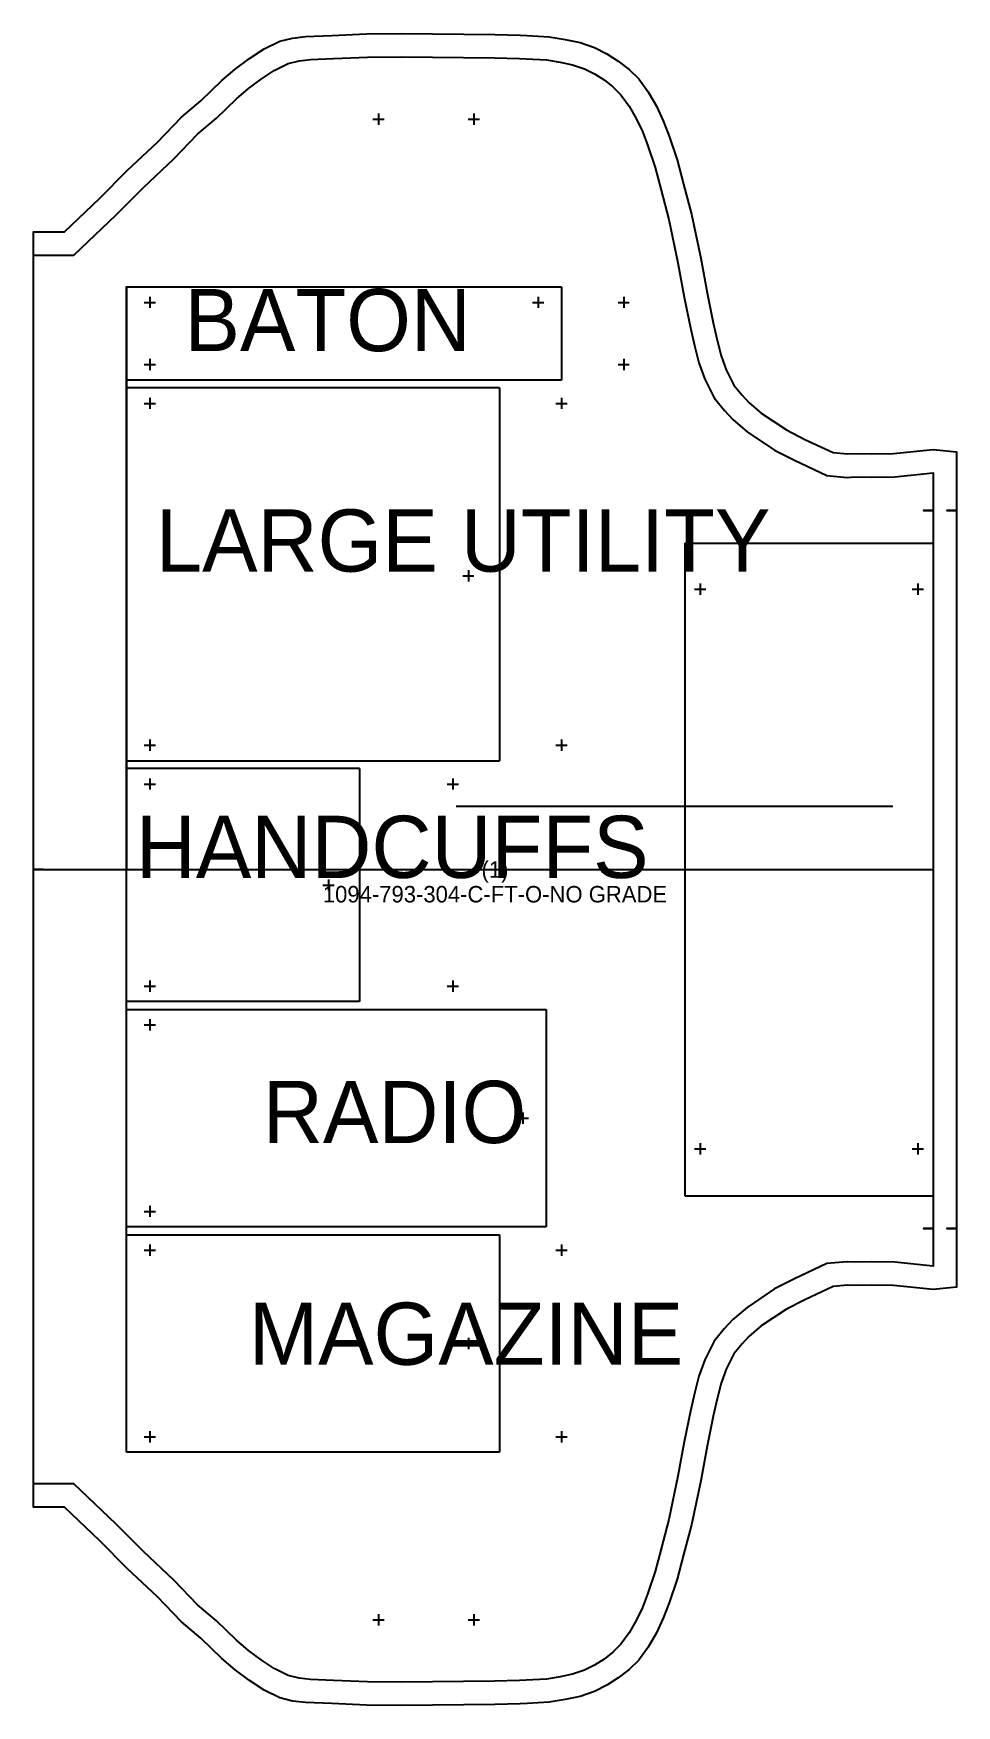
# Model space of a CAD drawing. Header units: inches. Extents: x 0 to 14.9, y 0 to 26.9.
import ezdxf
from ezdxf.enums import TextEntityAlignment as Align

# ---------------------------------------------------------------- set-up
doc = ezdxf.new("R2010")
doc.units = ezdxf.units.IN

msp = doc.modelspace()

# ---------------------------------------------------------------- linework, layer by layer
at = {"layer": 'T001L001'}
for points in [[(14.482, 6.691), (13.843, 6.756), (13.494, 6.762), (13.2, 6.758), (13.099, 6.765), (12.87, 6.744), (12.413, 6.529), (12.119, 6.379), (11.714, 6.107), (11.516, 5.939), (11.404, 5.821), (11.273, 5.657), (11.149, 5.412), (11.069, 5.188), (11.004, 4.932), (10.939, 4.658), (10.841, 4.172), (10.74, 3.617), (10.589, 2.906), (10.464, 2.423), (10.36, 2.033), (10.234, 1.651), (10.137, 1.406), (10.025, 1.169), (9.896, 0.942), (9.744, 0.731), (9.587, 0.578), (9.413, 0.444), (9.227, 0.326), (9.031, 0.226), (8.799, 0.148), (8.559, 0.096), (8.298, 0.053), (7.945, 0.034), (7.836, 0.03), (7.426, 0.016), (5.923, 0), (5.363, 0.007), (4.803, 0.031), (4.377, 0.048), (4.168, 0.073), (3.964, 0.123), (3.712, 0.247), (3.476, 0.402), (3.249, 0.573), (3.033, 0.758), (2.693, 1.083), (2.383, 1.349), (1.998, 1.748), (1.511, 2.206), (1.068, 2.65), (0.499, 3.194), (0, 3.194), (0, 13.45), (0.157, 13.45), (0, 13.45), (0, 23.707), (0.499, 23.707), (1.068, 24.251), (1.511, 24.695), (1.998, 25.153), (2.383, 25.552), (2.693, 25.818), (3.033, 26.143), (3.249, 26.328), (3.476, 26.499), (3.712, 26.654), (3.964, 26.778), (4.168, 26.827), (4.377, 26.853), (4.803, 26.87), (5.363, 26.894), (5.923, 26.901), (7.426, 26.884), (7.836, 26.871), (7.945, 26.867), (8.298, 26.848), (8.559, 26.805), (8.799, 26.753), (9.031, 26.675), (9.227, 26.575), (9.413, 26.457), (9.587, 26.323), (9.744, 26.17), (9.896, 25.959), (10.025, 25.732), (10.137, 25.494), (10.234, 25.25), (10.36, 24.867), (10.464, 24.478), (10.589, 23.995), (10.74, 23.284), (10.841, 22.729), (10.939, 22.243), (11.004, 21.968), (11.069, 21.713), (11.149, 21.489), (11.273, 21.244), (11.404, 21.08), (11.516, 20.962), (11.714, 20.794), (12.119, 20.522), (12.413, 20.371), (12.87, 20.157), (13.099, 20.136), (13.2, 20.143), (13.494, 20.139), (13.843, 20.145), (14.482, 20.21), (14.857, 20.172), (14.857, 19.227), (14.7, 19.227), (14.857, 19.227), (14.857, 7.674), (14.7, 7.674), (14.857, 7.674), (14.857, 6.729), (14.482, 6.691)], [(0, 23.332), (0.65, 23.332), (1.33, 23.983), (1.772, 24.425), (2.262, 24.886), (2.64, 25.279), (2.945, 25.539), (3.27, 25.85), (3.462, 26.015), (3.664, 26.168), (3.874, 26.305), (4.098, 26.416), (4.275, 26.459), (4.458, 26.481), (4.828, 26.496), (5.377, 26.519), (5.926, 26.526), (7.418, 26.51), (7.823, 26.496), (7.928, 26.492), (8.258, 26.474), (8.479, 26.438), (8.677, 26.395), (8.868, 26.331), (9.029, 26.249), (9.183, 26.152), (9.326, 26.041), (9.455, 25.915), (9.588, 25.73), (9.702, 25.531), (9.8, 25.322), (9.885, 25.107), (10.004, 24.745), (10.103, 24.377), (10.224, 23.908), (10.372, 23.211), (10.473, 22.659), (10.573, 22.163), (10.64, 21.879), (10.71, 21.604), (10.803, 21.34), (10.956, 21.04), (11.121, 20.833), (11.258, 20.689), (11.487, 20.494), (11.929, 20.199), (12.248, 20.035), (12.77, 19.789), (13.095, 19.759), (13.21, 19.768), (13.494, 19.764), (13.865, 19.77), (14.482, 19.833), (14.482, 19.227), (14.325, 19.227), (14.482, 19.227), (14.482, 7.674), (14.325, 7.674), (14.482, 7.674), (14.482, 7.068), (13.866, 7.131), (13.494, 7.137), (13.21, 7.133), (13.095, 7.141), (12.77, 7.112), (12.248, 6.866), (11.929, 6.702), (11.487, 6.406), (11.258, 6.212), (11.121, 6.068), (10.956, 5.861), (10.803, 5.561), (10.71, 5.297), (10.64, 5.022), (10.573, 4.738), (10.473, 4.242), (10.372, 3.69), (10.224, 2.992), (10.103, 2.524), (10.004, 2.155), (9.885, 1.794), (9.8, 1.579), (9.702, 1.37), (9.588, 1.171), (9.455, 0.986), (9.326, 0.86), (9.183, 0.749), (9.029, 0.652), (8.868, 0.57), (8.677, 0.506), (8.479, 0.463), (8.258, 0.427), (7.928, 0.409), (7.823, 0.405), (7.418, 0.391), (5.926, 0.375), (5.377, 0.382), (4.828, 0.405), (4.458, 0.42), (4.275, 0.442), (4.098, 0.485), (3.874, 0.596), (3.664, 0.733), (3.462, 0.886), (3.27, 1.051), (2.945, 1.361), (2.64, 1.622), (2.262, 2.015), (1.772, 2.476), (1.33, 2.918), (0.65, 3.569), (0, 3.569)], [(5.553, 25.611), (5.553, 25.429)], [(7.086, 25.611), (7.086, 25.43)], [(5.462, 25.52), (5.644, 25.52)], [(6.995, 25.521), (7.177, 25.521)], [(1.5, 22.825), (8.5, 22.825)], [(1.5, 4.075), (1.5, 13.45), (1.5, 22.825), (1.5, 13.45)], [(1.875, 22.666), (1.875, 22.485)], [(8.125, 22.666), (8.125, 22.485)], [(8.5, 22.825), (8.5, 21.325)], [(9.5, 22.666), (9.5, 22.485)], [(1.784, 22.575), (1.965, 22.575)], [(8.034, 22.575), (8.215, 22.575)], [(9.409, 22.575), (9.59, 22.575)], [(1.784, 21.575), (1.965, 21.575)], [(1.875, 21.666), (1.875, 21.485)], [(9.409, 21.575), (9.59, 21.575)], [(9.5, 21.666), (9.5, 21.485)], [(8.5, 21.325), (1.5, 21.325)], [(7.5, 21.2), (1.5, 21.2)], [(1.875, 21.041), (1.875, 20.86)], [(7.5, 21.2), (7.5, 15.2)], [(8.5, 21.041), (8.5, 20.86)], [(1.784, 20.95), (1.965, 20.95)], [(8.409, 20.95), (8.59, 20.95)], [(10.482, 18.701), (14.482, 18.701)], [(10.482, 18.701), (10.482, 13.45)], [(6.909, 18.176), (7.09, 18.176)], [(7, 18.267), (7, 18.085)], [(10.732, 18.05), (10.732, 17.868)], [(14.232, 18.05), (14.232, 17.868)], [(10.641, 17.959), (10.823, 17.959)], [(14.141, 17.959), (14.323, 17.959)], [(1.784, 15.45), (1.965, 15.45)], [(1.875, 15.541), (1.875, 15.36)], [(8.409, 15.45), (8.59, 15.45)], [(8.5, 15.541), (8.5, 15.36)], [(1.5, 15.2), (7.5, 15.2)], [(5.25, 15.075), (1.5, 15.075)], [(5.25, 15.075), (5.25, 13.45), (5.25, 11.325)], [(1.784, 14.825), (1.965, 14.825)], [(1.875, 14.916), (1.875, 14.735)], [(6.659, 14.825), (6.84, 14.825)], [(6.75, 14.916), (6.75, 14.735)], [(6.804, 14.471), (13.832, 14.471)], [(0, 13.45), (14.482, 13.45)], [(4.659, 13.2), (4.84, 13.2)], [(4.75, 13.291), (4.75, 13.11)], [(10.482, 13.45), (10.482, 8.2)], [(1.784, 11.575), (1.965, 11.575)], [(1.875, 11.666), (1.875, 11.485)], [(6.659, 11.575), (6.84, 11.575)], [(6.75, 11.666), (6.75, 11.485)], [(5.25, 11.325), (1.5, 11.325)], [(1.5, 11.2), (8.25, 11.2)], [(1.875, 11.041), (1.875, 10.86)], [(8.25, 11.2), (8.25, 7.7)], [(1.784, 10.95), (1.965, 10.95)], [(7.784, 9.45), (7.965, 9.45)], [(7.875, 9.541), (7.875, 9.36)], [(10.641, 8.958), (10.823, 8.958)], [(10.732, 9.048), (10.732, 8.867)], [(14.141, 8.958), (14.323, 8.958)], [(14.232, 9.048), (14.232, 8.867)], [(10.482, 8.2), (14.482, 8.2)], [(1.784, 7.95), (1.965, 7.95)], [(1.875, 8.041), (1.875, 7.86)], [(8.25, 7.7), (1.5, 7.7)], [(1.5, 7.575), (7.5, 7.575)], [(7.5, 7.575), (7.5, 4.075)], [(1.784, 7.325), (1.965, 7.325)], [(1.875, 7.416), (1.875, 7.235)], [(8.409, 7.325), (8.59, 7.325)], [(8.5, 7.416), (8.5, 7.235)], [(6.909, 5.825), (7.09, 5.825)], [(7, 5.916), (7, 5.734)], [(1.784, 4.325), (1.965, 4.325)], [(1.875, 4.416), (1.875, 4.234)], [(8.409, 4.325), (8.59, 4.325)], [(8.5, 4.416), (8.5, 4.234)], [(7.5, 4.075), (1.5, 4.075)], [(5.462, 1.381), (5.644, 1.381)], [(5.553, 1.471), (5.553, 1.29)], [(6.995, 1.38), (7.177, 1.38)], [(7.086, 1.471), (7.086, 1.289)]]:
    msp.add_lwpolyline(points, dxfattribs=at)

# ---------------------------------------------------------------- texts
at = {"layer": 'ABC'}
for s, height, p in [('BATON', 1.0008, (2.431, 22.29)), ('LARGE UTILITY', 1.00079, (1.97, 18.743)), ('HANDCUFFS', 1.0008, (1.648, 13.815)), ('RADIO', 1.0008, (3.693, 9.55)), ('MAGAZINE', 1.0008, (3.467, 5.982))]:
    msp.add_text(s, height=height, dxfattribs=at).set_placement(p, align=Align.MIDDLE_LEFT)
for s, height, p in [('(1)', 0.2654, (7.428, 13.45)), ('1094-793-304-C-FT-O-NO GRADE', 0.26535, (7.428, 13.053))]:
    msp.add_text(s, height=height, dxfattribs=at).set_placement(p, align=Align.MIDDLE_CENTER)

doc.saveas('drawing.dxf')
